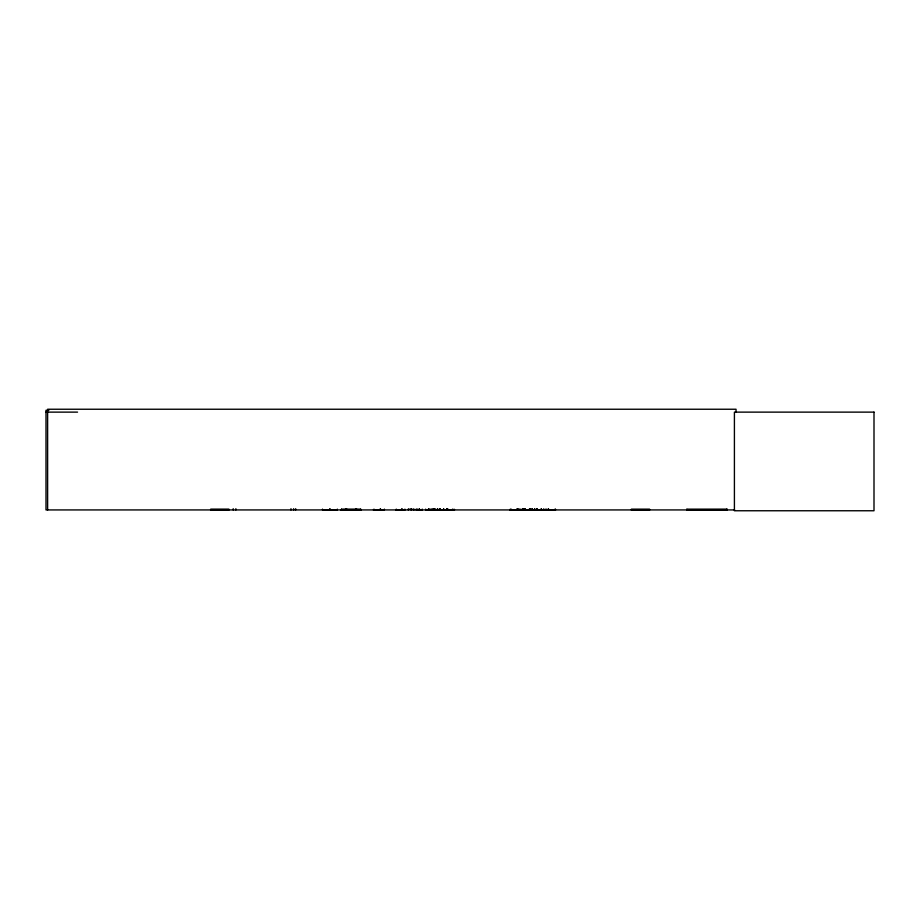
<?xml version="1.0" encoding="UTF-8"?>
<svg xmlns="http://www.w3.org/2000/svg" width="920" height="920" viewBox="0 0 920 920"><rect width="100%" height="100%" fill="white"/><g stroke="black" fill="none" stroke-linecap="round" stroke-linejoin="round"><path stroke-width="1.38" d="M686.826 509.933L686.837 509.277L727.007 509.277L727.019 509.898L727.007 509.277L726.892 509.898L686.814 509.875L686.826 509.277M686.826 509.576L727.007 509.542M522.732 509.898L522.744 509.116M373.393 509.933L384.226 509.829M395.611 509.933L404.742 509.829M439.841 509.829L439.737 508.909M340.791 509.933L361.307 509.829M509.841 509.829L555.645 509.829M523.112 509.829L523.169 509.185M534.75 509.829L534.819 509.185M545.928 509.829L545.985 509.185M432.986 509.829L433.055 509.185M422.096 509.829L408.376 509.185M431.652 509.829L431.744 509.185M440.289 509.829L440.369 509.185M341.366 509.829L341.469 509.185M346.541 509.829L346.644 509.185M48.875 410.274L46 410.274L46 509.933L734.597 509.933M46 412.125L77.556 412.125M210.599 509.289L229.022 509.289M342.343 509.289L360.766 509.289M631.293 509.289L649.704 509.289M210.565 509.53L229.057 509.53M342.309 509.53L360.801 509.53M631.246 509.553L649.738 509.553M210.577 509.875L229.034 509.875M631.269 509.875L649.727 509.875M360.789 509.829L360.697 509.185L360.594 509.933M355.615 509.829L355.522 509.185L355.419 509.933M425.81 509.829L454.584 509.829M417.093 509.829L417.013 509.185M430.146 509.829L430.065 509.185M555.312 509.829L555.243 509.185M544.088 509.806L544.007 509.116M726.892 509.277L726.904 509.91M736.034 412.125L736.034 409.239L47.621 409.239L47.621 509.933M555.185 509.116L555.185 509.933M548.55 508.909L548.55 509.933M548.147 508.909L548.147 509.933M546.054 509.116L546.054 509.933M543.536 509.116L543.513 509.933M541.443 508.909L541.443 509.933M541.04 508.909L541.04 509.933M537.372 508.909L537.372 509.933M536.877 508.909L536.969 509.933M536.475 508.909L536.475 509.933M534.876 509.116L534.876 509.933M534.382 509.116L534.37 509.933M532.427 509.185L532.484 509.933L532.358 509.116M532.036 509.185L532.001 509.829L531.875 509.116M531.07 509.116L531.07 509.933M530.276 508.909L530.276 509.933M529.862 508.909L529.782 509.933M529.379 508.909L529.379 509.933M525.343 508.909L525.343 509.933M524.941 508.909L524.941 509.933M524.434 508.909L524.434 509.933M524.032 508.909L524.032 509.933M523.238 509.116L523.238 509.933M522.847 509.116L522.847 509.933M521.939 509.116L521.939 509.933M520.329 509.116L520.329 509.933M519.432 509.116L519.432 509.933M518.247 508.909L518.247 509.933M517.833 508.909L517.833 509.933M517.339 508.909L517.339 509.933M516.936 508.909L516.936 509.933M511.209 509.116L511.209 509.933M510.301 509.116L510.301 509.933M454.054 509.116L454.054 509.933M452.467 509.116L452.467 509.933M447.822 508.909L447.822 509.933M447.453 508.909L447.453 509.933M446.97 508.909L446.97 509.933M446.671 508.909L446.671 509.933M443.842 509.116L443.842 509.933M443.659 509.116L443.659 509.933L443.532 509.116M440.392 509.116L440.461 509.933M439.369 508.909L439.369 509.933M437.621 508.909L437.621 509.933M437.322 508.909L437.322 509.933M435.171 508.702L435.171 509.933M434.286 509.116L434.286 509.933L434.205 508.909M433.837 508.909L433.837 509.933M433.136 508.702L433.136 509.933M431.825 509.116L431.825 509.933M429.996 509.116L429.996 509.933M428.777 508.909L428.777 509.933M428.478 508.909L428.478 509.933M425.649 509.116L425.649 509.933M422.268 509.116L422.268 509.933M419.44 508.909L419.44 509.933M419.14 508.909L419.14 509.933M416.933 509.116L416.933 509.933M413.632 509.116L413.632 509.933M411.424 508.909L411.424 509.933M411.125 508.909L411.125 509.933M408.296 509.116L408.296 509.933M404.915 509.116L404.915 509.933M402.086 508.909L402.086 509.933M401.775 508.909L401.775 509.933M396.278 509.116L396.278 509.933M384.376 509.116L384.376 509.933M380.523 508.909L380.523 509.933M380.167 508.909L380.167 509.933M373.98 509.116L373.98 509.933M356.558 508.909L356.558 509.933M356.385 508.909L356.385 509.933M346.736 509.116L346.736 509.933M345.782 508.909L345.782 509.933M345.598 508.909L345.598 509.933M341.561 509.116L341.561 509.933M337.329 509.116L337.318 509.933L322.529 509.898L322.529 509.116M330.176 508.909L330.199 509.933M329.659 508.909L329.682 509.933M295.676 508.702L295.676 509.933M293.641 508.702L293.641 509.933M290.984 508.702L290.984 509.933M235.865 508.702L235.865 509.933M233.208 508.702L233.208 509.933M874 412.125L734.413 412.125L734.413 510.761L874 510.761L874 412.125"/></g></svg>
